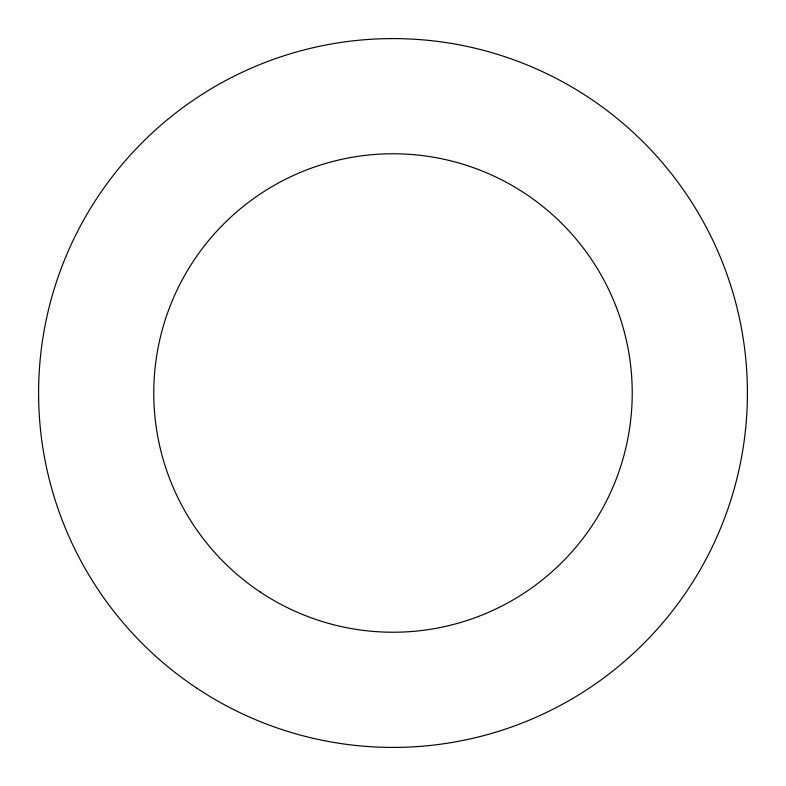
<?xml version="1.0" encoding="UTF-8"?>
<svg xmlns="http://www.w3.org/2000/svg" width="786" height="786" viewBox="0 0 786 786"><rect width="100%" height="100%" fill="white"/><g stroke="black" fill="none" stroke-linecap="round" stroke-linejoin="round"><path stroke-width="1.18" d="M260.097 591.917A239.229 239.229 0 0 0 631.718 408.641A239.229 239.229 0 0 0 287.185 178.442A239.229 239.229 0 0 0 260.097 591.917M196.677 688.074A354.417 354.417 0 0 0 746.7 415.48A354.417 354.417 0 0 0 235.623 75.446A354.417 354.417 0 0 0 196.677 688.074"/></g></svg>
